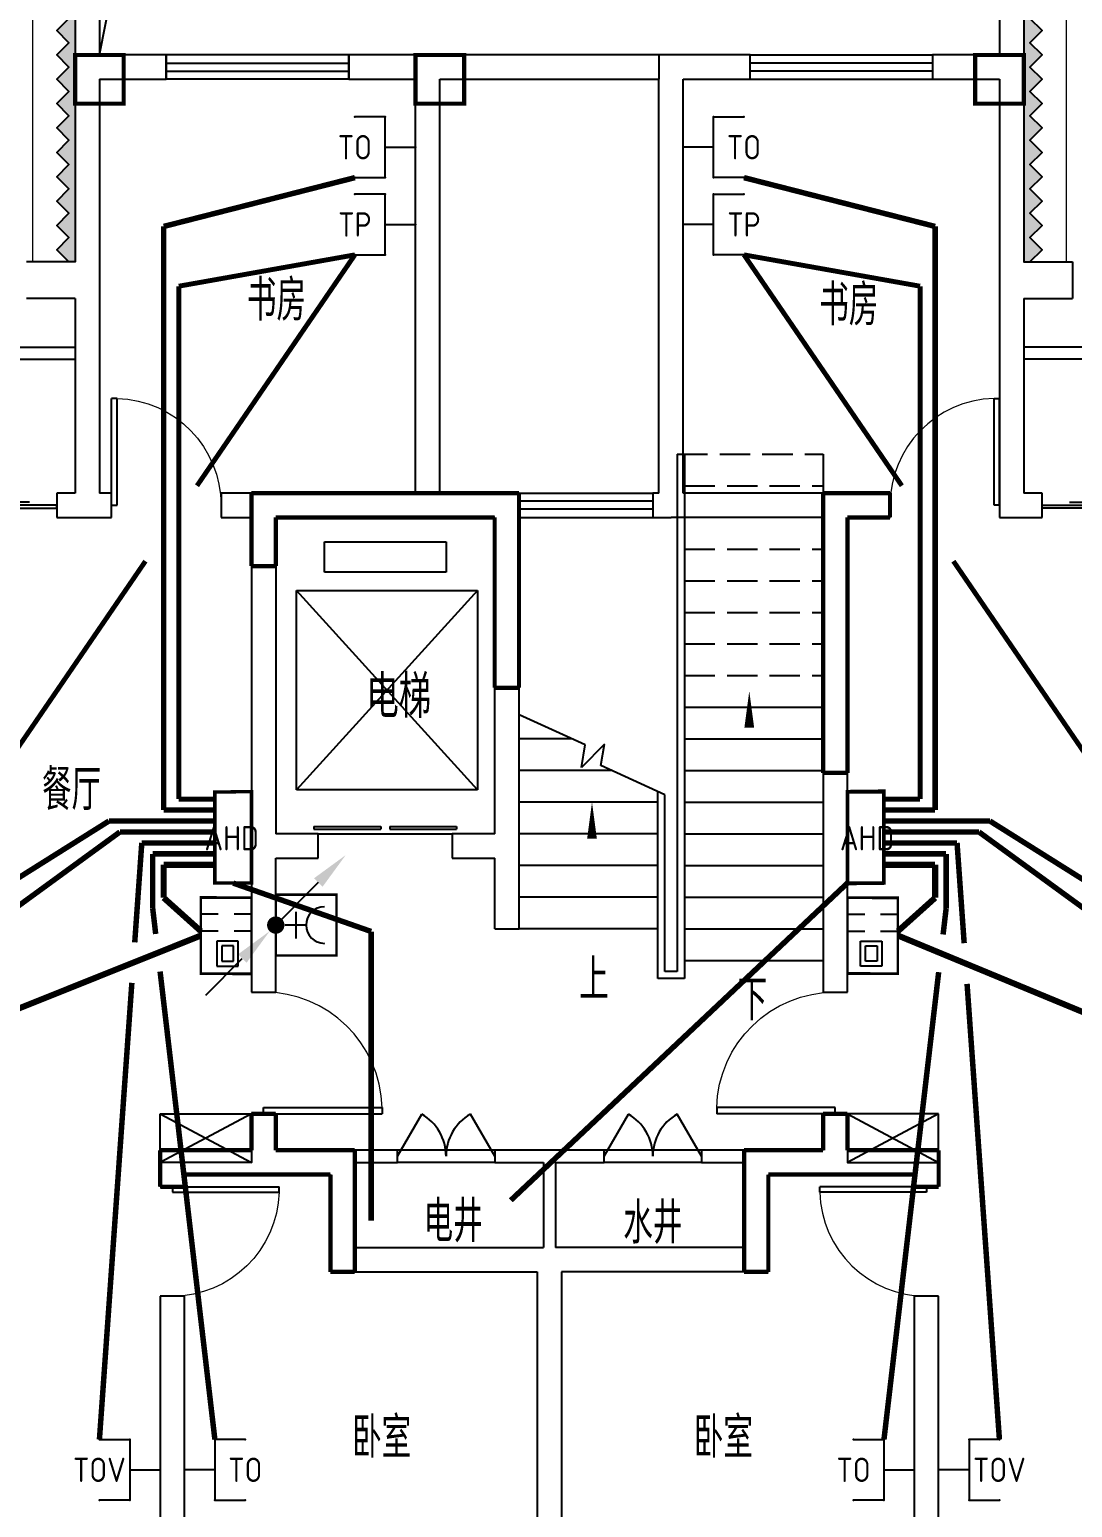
# Model space of a CAD drawing. Extents: x -993182 to -819982, y 169304 to 600104.
# Drawn here: x -854422 to -845848, y 372872 to 385016 of the extents above; entities that cross this region are included whole.
import ezdxf
from ezdxf.enums import TextEntityAlignment as Align

# ---------------------------------------------------------------- set-up
doc = ezdxf.new("R2010")
doc.units = 0
doc.header["$LTSCALE"] = 1000
doc.header["$MEASUREMENT"] = 0
doc.linetypes.add('DASH', pattern=[0.35, 0.25, -0.1])
for name, color, linetype in [('6', 203, 'Continuous'), ('8', 8, 'Continuous'), ('DIM_SYMB', 3, 'Continuous'), ('EQUIP-安防', 3, 'Continuous'), ('EQUIP-消防', 3, 'Continuous'), ('EQUIP-通讯', 3, 'Continuous'), ('kan', 146, 'Continuous'), ('LWIRE', 4, 'Continuous'), ('PUB_TEXT', 7, 'Continuous'), ('STAIR', 2, 'Continuous'), ('WALL', 4, 'Continuous'), ('WINDOW', 2, 'Continuous'), ('WIRE-信号', 4, 'TG_S'), ('WIRE-综合布线', 5, 'TG_GCS'), ('WIRE-网络', 6, 'TG_TD'), ('WIRE-通讯', 4, 'TG_TP'), ('家具', 187, 'Continuous'), ('面层', 215, 'Continuous')]:
    doc.layers.add(name, color=color, linetype=linetype)
doc.layers.add('投影线', color=150, linetype='Continuous', lineweight=18)
doc.styles.add('_TCH_DIM', font='SIMPLEX', dxfattribs={"bigfont": 'GBCBIG'})
doc.styles.add('_TEL_ATTDEF', font='GBENOR', dxfattribs={"width": 0.8, "height": 3, "bigfont": 'GBCBIG'})
doc.styles.add('_TEL_DIM', font='ICED', dxfattribs={"width": 0.8, "height": 3.5, "bigfont": 'BZHZ'})
doc.styles.add('hnurban', font='tssdeng.shx', dxfattribs={"width": 0.8, "bigfont": 'tssdchn.shx'})
doc.styles.get("Standard").update_dxf_attribs({"font": 'gbenor.shx', "bigfont": 'gbcbig.shx'})
doc.styles.add('TG_LINETYPE', font='ICED', dxfattribs={"width": 0.8, "height": 2, "bigfont": 'BZHZ'})
doc.linetypes.add('TG_GCS', pattern='A,1,-0.6,["GCS",TG_LINETYPE,S=0.1,R=0,X=-0.52,Y=-0.1],0', length=1.6)
doc.linetypes.add('TG_S', pattern='A,1,-0.3,["S",TG_LINETYPE,S=0.1,R=0,X=-0.23,Y=-0.1],0', length=1.3)
doc.linetypes.add('TG_TD', pattern='A,1,-0.45,["TD",TG_LINETYPE,S=0.1,R=0,X=-0.38,Y=-0.1],0', length=1.45)
doc.linetypes.add('TG_TD+TV', pattern='A,1,-0.9,["TD+TV",TG_LINETYPE,S=0.1,R=0,X=-0.82,Y=-0.1],0', length=1.9)
doc.linetypes.add('TG_TP', pattern='A,1,-0.45,["TP",TG_LINETYPE,S=0.1,R=0,X=-0.38,Y=-0.1],0', length=1.45)
doc.linetypes.add('TG_WS', pattern='A,1,-0.45,["WS",TG_LINETYPE,S=0.1,R=0,X=-0.38,Y=-0.1],0', length=1.45)

# ---------------------------------------------------------------- blocks, each defined once
blk = doc.blocks.new('q2')
at = {"color": 3, "const_width": 35}
for points in [[(-488646.1200584881, -358440.9579274004), (-488646.1200584881, -358840.9579274004), (-488246.1200584881, -358840.9579274004), (-488246.1200584881, -358440.9579274004)], [(-485846.1200584881, -358440.9579274004), (-485846.1200584881, -358840.9579274004), (-485446.1200584881, -358840.9579274004), (-485446.1200584881, -358440.9579274004)], [(-481246.1200584881, -358440.9579274004), (-481246.1200584881, -358840.9579274004), (-480846.1200584881, -358840.9579274004), (-480846.1200584881, -358440.9579274004)]]:
    blk.add_lwpolyline(points, close=True, dxfattribs=at)
for points in [[(-487196.1200584881, -362640.9584156817), (-487196.1200584881, -362040.9584156817)], [(-487196.1200584881, -362040.9584156817), (-484996.1200584881, -362040.9584156817)], [(-484996.1200584881, -363640.9584156817), (-484996.1200584881, -362040.9584156817)], [(-482496.1200584881, -364340.8451344317), (-482496.1200584881, -362040.9584156817)], [(-482496.1200584881, -362040.9584156817), (-481946.1200584881, -362040.9584156817)], [(-481946.1200584881, -362040.9584156817), (-481946.1200584881, -362240.9584156817)], [(-486996.1200584881, -362640.9584156817), (-486996.1200584881, -362240.9584156817)], [(-486996.1200584881, -362240.9584156817), (-485196.1200584881, -362240.9584156817)], [(-485196.1200584881, -363640.9584156817), (-485196.1200584881, -362240.9584156817)], [(-482296.1200584881, -364340.8451344317), (-482296.1200584881, -362240.9584156817)], [(-482296.1200584881, -362240.9584156817), (-481946.1200584881, -362240.9584156817)], [(-486996.1200584881, -362640.9584156817), (-487196.1200584881, -362640.9584156817)], [(-484996.1200584881, -363640.9584156817), (-485196.1200584881, -363640.9584156817)], [(-482296.1200584881, -364340.8451344317), (-482496.1200584881, -364340.8451344317)], [(-487196.1200584881, -367440.958171541), (-487196.1200584881, -367140.958171541)], [(-487196.1200584881, -367140.958171541), (-486996.1200584881, -367140.958171541)], [(-486996.1200584881, -367440.958171541), (-486996.1200584881, -367140.958171541)], [(-482496.1200584881, -367440.958171541), (-482496.1200584881, -367140.958171541)], [(-482496.1200584881, -367140.958171541), (-482296.1200584881, -367140.958171541)], [(-482296.1200584881, -367440.958171541), (-482296.1200584881, -367140.958171541)], [(-487946.1200584881, -367440.958171541), (-487196.1200584881, -367440.958171541)], [(-487946.1200584881, -367740.9582936114), (-487946.1200584881, -367440.958171541)], [(-486996.1200584881, -367440.958171541), (-486346.1200584881, -367440.958171541)], [(-486346.1200584881, -368440.9582936114), (-486346.1200584881, -367440.958171541)], [(-483146.1200584881, -367440.958171541), (-482496.1200584881, -367440.958171541)], [(-483146.1200584881, -368440.9582936114), (-483146.1200584881, -367440.958171541)], [(-482296.1200584881, -367440.958171541), (-481546.1200584881, -367440.958171541)], [(-481546.1200584881, -367740.9582936114), (-481546.1200584881, -367440.958171541)], [(-487746.1200584881, -367740.9582936114), (-487946.1200584881, -367740.9582936114)], [(-487746.1200584881, -367640.958171541), (-487196.1200584881, -367640.958171541)], [(-487746.1200584881, -367740.9582936114), (-487746.1200584881, -367640.958171541)], [(-487196.1200584881, -367640.958171541), (-486546.1200584881, -367640.958171541)], [(-486546.1200584881, -368440.9582936114), (-486546.1200584881, -367640.958171541)], [(-482946.1200584881, -367640.958171541), (-482296.1200584881, -367640.958171541)], [(-482946.1200584881, -368440.9582936114), (-482946.1200584881, -367640.958171541)], [(-482296.1200584881, -367640.958171541), (-481746.1200584881, -367640.958171541)], [(-481746.1200584881, -367740.9582936114), (-481746.1200584881, -367640.958171541)], [(-481546.1200584881, -367740.9582936114), (-481746.1200584881, -367740.9582936114)], [(-486346.1200584881, -368440.9582936114), (-486546.1200584881, -368440.9582936114)], [(-482946.1200584881, -368440.9582936114), (-483146.1200584881, -368440.9582936114)]]:
    blk.add_lwpolyline(points, dxfattribs=at)
blk = doc.blocks.new('$DorLib2D$00000231')
at = {"color": 0}
for p, q in [((-0.4999999999999947, 7.105427357601002e-15), (-0.2500000000000284, 0.4330127018921708)), ((0.5000000000000053, 7.105427357601002e-15), (0.250000000000032, 0.4330127018921708))]:
    blk.add_line(p, q, dxfattribs=at)
for centre, radius, start, end in [((-0.4999999999996803, 3.055333763768431e-13), 0.499999999999681, 0, 59.99999999996344), ((0.5000000000000426, -2.486899575160351e-14), 0.4999999999999835, 120.0000000000366, 180)]:
    blk.add_arc(centre, radius, start, end, dxfattribs=at)
blk = doc.blocks.new('$DorLib2D$00000001')
for p, q in [((0.45, 0.9750000000000001), (0.5000000000000002, 0.9750000000000001)), ((0.45, 0), (0.45, 0.9750000000000001)), ((0.5, 0), (0.5, 0.9750000000000001)), ((0.5, 0), (0.45, 0))]:
    blk.add_line(p, q)
at = {"lineweight": 13}
blk.add_arc((0.475, 0), 0.975, 91.4692835813538, 180, dxfattribs=at)
blk = doc.blocks.new('$WINLIB2D$00000001')
at = {"color": 0}
for points in [[(-0.4999999999999964, 0.5000000000000142), (-0.4999999999999964, -0.4999999999999858)], [(-0.4999999999999964, 0.5000000000000142), (0.5000000000000036, 0.5000000000000142)], [(0.5000000000000036, -0.4999999999999858), (0.5000000000000036, 0.5000000000000142)], [(0.5000000000000036, 0.1666666666666714), (-0.4999999999999964, 0.1666666666666714)], [(0.5000000000000036, -0.1666666666666572), (-0.4999999999999964, -0.1666666666666572)], [(-0.4999999999999964, -0.4999999999999858), (0.5000000000000036, -0.4999999999999858)]]:
    blk.add_lwpolyline(points, dxfattribs=at)
blk = doc.blocks.new('$DorLib2D$00000127')
at = {"color": 0, "linetype": 'Continuous'}
for p, q in [((-0.03333333333317867, 0.79489831543669), (-0.5333333333324752, 0.79489831543669)), ((-0.5333333333324752, 0.79489831543669), (-0.5333333333324752, 0.6904056441872441)), ((-0.03333333333317867, 0.79489831543669), (-0.03333333333317867, 0.6904056441872441)), ((0.03333333333346289, 0.79489831543669), (0.03333333333346289, 0.6904056441872441)), ((0.533333333332763, 0.79489831543669), (0.03333333333346289, 0.79489831543669)), ((0.533333333332763, 0.79489831543669), (0.533333333332763, 0.6904056441872441)), ((-0.03333333333317867, 0.6904056441872441), (-0.5333333333324752, 0.6904056441872441)), ((0.533333333332763, 0.6904056441872441), (0.03333333333346289, 0.6904056441872441)), ((0.5000000000000533, 0.4999999999999787), (-0.500000000000032, 0.4999999999999787))]:
    blk.add_line(p, q, dxfattribs=at)
blk = doc.blocks.new('$DorLib2D$00000131')
at = {"color": 0, "linetype": 'Continuous'}
for p, q in [((0.1499999999999986, 0.125), (0.2319490472796595, 0.1972603196398666)), ((0.2319490472796595, 0.1972603196398666), (0.2319490472796595, 0.125)), ((-0.5000000000000018, 0.125), (-0.5000000000000018, 0)), ((0.01924398772366409, 0.125), (-0.5000000000000018, 0.125)), ((0.01924398772366409, 0), (0.01924398772366409, 0.125)), ((0.3499999999999979, 0.125), (0.1499999999999986, 0.125)), ((-0.5000000000000018, 0), (0.01924398772366409, 0)), ((-0.02399022376360094, 0), (0.4999999999999982, 0)), ((-0.02399022376360094, -0.125), (-0.02399022376360094, 0)), ((0.4999999999999982, 0), (0.4999999999999982, -0.125)), ((-0.3500000000000014, -0.125), (-0.1500000000000021, -0.125)), ((-0.2319490472796648, -0.1972603196398666), (-0.2319490472796648, -0.125)), ((-0.1500000000000021, -0.125), (-0.2319490472796648, -0.1972603196398666)), ((0.4999999999999982, -0.125), (-0.02399022376360094, -0.125))]:
    blk.add_line(p, q, dxfattribs=at)
blk = doc.blocks.new('5#、7#楼参照')
at = {"layer": '8'}
h = blk.add_hatch(dxfattribs=at)
h.set_pattern_fill('HONEY', color=256, scale=20)
h.set_pattern_definition([(0, (141.4027797835297, 1.746229827404022e-10), (47.625, 27.4963), [31.75, -63.5]), (120, (141.4027797835297, 1.746229827404022e-10), (-47.62499431007805, 27.49630985523391), [31.74999999999999, -63.49999999999999]), (59.99999999999999, (141.4027797835297, 1.746229827404022e-10), (5.689921946938625e-06, 54.99260985523389), [-63.5, 31.75])])
h.paths.add_polyline_path([(-215208.798527049, -358012.0048621847), (-215208.7985273129, -361212.0048564146), (-215258.7985336123, -361212.0048564146), (-215358.7985271169, -361112.0048632281), (-215258.7985268114, -361012.0048632257), (-215358.7985271294, -360912.0048632257), (-215258.798526824, -360812.0048632234), (-215358.798527142, -360712.0048632234), (-215258.7985268365, -360612.0048632213), (-215358.7985271546, -360512.0048632213), (-215258.7985268491, -360412.004863219), (-215358.7985271671, -360312.004863219), (-215258.7985268524, -360212.0048632073), (-215358.7985271704, -360112.0048632073), (-215258.7985268626, -360012.0048632027), (-215358.7985271807, -359912.0048632027), (-215258.7985267928, -359812.0048631226), (-215358.7985270298, -359712.0048632041), (-215258.7985267238, -359612.0048632018), (-215358.7985270424, -359512.0048632018), (-215258.7985267364, -359412.0048631994), (-215358.7985270549, -359312.0048631994), (-215258.798526749, -359212.0048631971), (-215358.7985270675, -359112.0048631971), (-215258.7985267616, -359012.0048631948), (-215358.7985270801, -358912.0048631948), (-215258.7985267648, -358812.0048631834), (-215358.7985270833, -358712.0048631834), (-215258.7985267751, -358612.0048631787), (-215358.7985270936, -358512.0048631787), (-215258.7985267858, -358412.0048631787), (-215358.7985271015, -358312.0048634947), (-215258.798526796, -358212.0048634923), (-215358.7985271141, -358112.0048634923), (-215258.7985255031, -358012.0048621847)])
h = blk.add_hatch(dxfattribs=at)
h.set_pattern_fill('HONEY', color=256, scale=20)
h.set_pattern_definition([(0, (0, 0), (47.625, 27.4963), [31.75, -63.5]), (120, (0, 0), (-47.62499431007805, 27.49630985523391), [31.75, -63.49999999999999]), (59.99999999999999, (0, 0), (5.689921946938625e-06, 54.99260985523389), [-63.5, 31.75])])
h.paths.add_polyline_path([(-207408.7985286874, -358012.0048621849), (-207408.7985284235, -361212.0048564148), (-207358.7985221242, -361212.0048564148), (-207258.7985286195, -361112.0048632282), (-207358.798528925, -361012.0048632259), (-207258.798528607, -360912.0048632259), (-207358.7985289124, -360812.0048632236), (-207258.7985285944, -360712.0048632236), (-207358.7985288999, -360612.0048632215), (-207258.7985285818, -360512.0048632215), (-207358.7985288873, -360412.0048632192), (-207258.7985285693, -360312.0048632192), (-207358.798528884, -360212.0048632075), (-207258.798528566, -360112.0048632075), (-207358.7985288738, -360012.0048632029), (-207258.7985285558, -359912.0048632029), (-207358.7985289436, -359812.0048631228), (-207258.7985287066, -359712.0048632043), (-207358.7985290126, -359612.0048632019), (-207258.7985286941, -359512.0048632019), (-207358.798529, -359412.0048631996), (-207258.7985286815, -359312.0048631996), (-207358.7985289874, -359212.0048631973), (-207258.7985286689, -359112.0048631973), (-207358.7985289748, -359012.0048631949), (-207258.7985286563, -358912.0048631949), (-207358.7985289716, -358812.0048631835), (-207258.7985286531, -358712.0048631835), (-207358.7985289613, -358612.0048631789), (-207258.7985286428, -358512.0048631789), (-207358.7985289506, -358412.0048631789), (-207258.7985286349, -358312.0048634948), (-207358.7985289404, -358212.0048634925), (-207258.7985286223, -358112.0048634925), (-207358.7985302334, -358012.0048621849)])
at = {"color": 6}
blk.add_lwpolyline([(-215008.7991198826, -359512.0043719286), (-214757.0005105748, -358235.5), (-207608.7991199807, -357612.0048621694)], dxfattribs=at)
at = {"layer": '6'}
for points in [[(-215208.798527049, -358012.0048621847), (-215208.7985273129, -361212.0048564146), (-215258.7985336123, -361212.0048564146), (-215358.7985271169, -361112.0048632281), (-215258.7985268114, -361012.0048632257), (-215358.7985271294, -360912.0048632257), (-215258.798526824, -360812.0048632234), (-215358.798527142, -360712.0048632234), (-215258.7985268365, -360612.0048632213), (-215358.7985271546, -360512.0048632213), (-215258.7985268491, -360412.004863219), (-215358.7985271671, -360312.004863219), (-215258.7985268524, -360212.0048632073), (-215358.7985271704, -360112.0048632073), (-215258.7985268626, -360012.0048632027), (-215358.7985271807, -359912.0048632027), (-215258.7985267928, -359812.0048631226), (-215358.7985270298, -359712.0048632041), (-215258.7985267238, -359612.0048632018), (-215358.7985270424, -359512.0048632018), (-215258.7985267364, -359412.0048631994), (-215358.7985270549, -359312.0048631994), (-215258.798526749, -359212.0048631971)], [(-207408.7985286874, -358012.0048621849), (-207408.7985284235, -361212.0048564148), (-207358.7985221242, -361212.0048564148), (-207258.7985286195, -361112.0048632282), (-207358.798528925, -361012.0048632259), (-207258.798528607, -360912.0048632259), (-207358.7985289124, -360812.0048632236), (-207258.7985285944, -360712.0048632236), (-207358.7985288999, -360612.0048632215), (-207258.7985285818, -360512.0048632215), (-207358.7985288873, -360412.0048632192), (-207258.7985285693, -360312.0048632192), (-207358.798528884, -360212.0048632075), (-207258.798528566, -360112.0048632075), (-207358.7985288738, -360012.0048632029), (-207258.7985285558, -359912.0048632029), (-207358.7985289436, -359812.0048631228), (-207258.7985287066, -359712.0048632043), (-207358.7985290126, -359612.0048632019), (-207258.7985286941, -359512.0048632019), (-207358.798529, -359412.0048631996), (-207258.7985286815, -359312.0048631996), (-207358.7985289874, -359212.0048631973)]]:
    blk.add_lwpolyline(points, dxfattribs=at)
at = {"layer": 'DIM_SYMB'}
for points in [[(-209665.7985063915, -366990.147725596, 0, 0, 0), (-209665.7985063915, -364739.147725596, 0, 80.00000000000001, 0), (-209665.7985063915, -365039.147725596, 0, 0, 0)], [(-210958.7985063159, -366822.0048671619, 0, 0, 0), (-210958.7985063159, -365652.0048671647, 0, 80.00000000000001, 0), (-210958.7985063159, -365952.0048671647, 0, 0, 0)]]:
    blk.add_lwpolyline(points, format="xyseb", dxfattribs=at)
at = {"layer": 'kan', "color": 124}
for p, q in [((-218808.7985403838, -361912.0048564551), (-215208.7985403794, -361912.0048566125)), ((-218808.7985403838, -362012.0048564551), (-215208.7985403794, -362012.0048566125)), ((-203808.7985403833, -361912.0048564551), (-207408.7985403851, -361912.0048564588)), ((-203808.7985403833, -362012.0048564551), (-207408.7985403851, -362012.0048564588))]:
    blk.add_line(p, q, dxfattribs=at)
at = {"layer": 'STAIR'}
for p, q in [((-210258.7985063112, -362792.0048710674), (-210258.7985063092, -367042.0048670908)), ((-210198.7985063215, -362792.0048710671), (-210198.7985063193, -367102.0048670907)), ((-209058.798506324, -362792.0048710621), (-209058.7985063205, -366952.0048671422)), ((-210258.7985063159, -364612.0048671619), (-210258.7985063159, -366692.0048671619)), ((-211013.8142113415, -365181.9511495222), (-211558.7985063192, -364933.3413089989)), ((-210198.7985063306, -364872.0048671672), (-209058.7985063159, -364872.0048671619)), ((-211123.3027957061, -365132.0048671268), (-211558.7985063159, -365132.0048671619)), ((-210856.1109187269, -365174.3677782374), (-211044.7080179238, -365366.14206424)), ((-210885.6264169914, -365350.3411277283), (-210856.1109187269, -365174.3677782374)), ((-210198.7985063306, -365132.0048671672), (-209058.7985063159, -365132.0048671619)), ((-211044.7080179238, -365366.14206424), (-211013.8142113415, -365181.9511495222)), ((-210794.2942171046, -365392.004867168), (-211558.7985063159, -365392.0048671619)), ((-210358.7985063132, -365590.6684253479), (-210885.6264169914, -365350.3411277283)), ((-210198.7985063306, -365392.0048671417), (-209058.7985063159, -365392.0048671619)), ((-210418.7985063104, -365652.0048671672), (-211558.7985063159, -365652.0048671619)), ((-210418.7985063136, -367102.0048670907), (-210418.7985063149, -365563.2977459186)), ((-210358.7985063159, -366692.0048671619), (-210358.7985063192, -365590.6684253748)), ((-210358.7985063119, -367042.0048670908), (-210358.7985063132, -365590.6684253478)), ((-210198.7985063306, -365652.004867167), (-209058.7985063159, -365652.0048671619)), ((-210418.7985063102, -365912.004867167), (-211558.7985063159, -365912.0048671619)), ((-210198.7985063306, -365912.004867167), (-209058.7985063159, -365912.0048671619)), ((-210418.79850631, -366172.0048671415), (-211558.7985063159, -366172.0048671619)), ((-210198.7985063306, -366172.004867167), (-209058.7985063159, -366172.0048671619)), ((-210418.7985063097, -366432.004867167), (-211558.7985063159, -366432.0048671619)), ((-210198.7985063306, -366432.004867167), (-209058.7985063159, -366432.0048671619)), ((-210418.7985063095, -366692.004867167), (-211558.7985063159, -366692.0048671619)), ((-210198.7985063306, -366692.0048671417), (-209058.7985063159, -366692.0048671619)), ((-210198.7985063352, -366952.004867122), (-209058.7985063205, -366952.0048671422)), ((-210198.7985063193, -367102.0048670907), (-210418.7985063136, -367102.0048670907)), ((-210258.7985063092, -367042.0048670908), (-210358.7985063119, -367042.0048670908))]:
    blk.add_line(p, q, dxfattribs=at)
at = {"layer": 'STAIR', "linetype": 'DASH'}
for p, q in [((-210258.7985063112, -362792.0048710674), (-209058.798506324, -362792.0048710621)), ((-210198.7985063375, -363052.004867167), (-209058.7985063228, -363052.0048671619)), ((-210198.7985063352, -363572.004867167), (-209058.7985063205, -363572.0048671619)), ((-210198.7985063352, -363832.0048671672), (-209058.7985063205, -363832.0048671619)), ((-210198.7985063352, -364092.0048671672), (-209058.7985063205, -364092.0048671619)), ((-210198.7985063352, -364352.0048671417), (-209058.7985063205, -364352.0048671619)), ((-210198.7985063306, -364612.004867167), (-209058.7985063159, -364612.0048671619))]:
    blk.add_line(p, q, dxfattribs=at)
at = {"layer": 'STAIR', "color": 197}
for p, q in [((-213158.7985273698, -363762.0048564265, 76423.5), (-213158.7985273698, -363512.0048564265, 76423.5)), ((-213158.7985273698, -363512.0048564265, 76423.5), (-212158.7985273698, -363512.0048564265, 76423.5)), ((-212158.7985273698, -363512.0048564265, 76423.5), (-212158.7985273698, -363762.0048564265, 76423.5)), ((-212158.7985273698, -363762.0048564265, 76423.5), (-213158.7985273698, -363762.0048564265, 76423.5)), ((-213388.4251515284, -365549.6035113609, 76423.5), (-213388.4251515284, -363912.0048564265, 76423.5)), ((-213388.4251515284, -363912.0048564265, 76423.5), (-211899.8487462406, -363912.0048564265, 76423.5)), ((-211899.8487462406, -363912.0048564265, 76423.5), (-213388.4251515284, -365549.6035113609, 76423.5)), ((-211899.8487462406, -365549.6035113609, 76423.5), (-213388.4251515284, -363912.0048564265, 76423.5)), ((-211899.8487462406, -363912.0048564265, 76423.5), (-211899.8487462406, -365549.6035113609, 76423.5)), ((-211899.8487462406, -365549.6035113609, 76423.5), (-213388.4251515284, -365549.6035113609, 76423.5))]:
    blk.add_line(p, q, dxfattribs=at)
at = {"layer": 'WALL'}
for p, q in [((-215208.7985285967, -358012.0048621433), (-215208.7985285931, -359612.0048564381)), ((-215008.7985285931, -358012.0048621654), (-215008.7985285865, -359512.0048564408)), ((-207608.7985286746, -358012.0048621677), (-207608.7985286737, -359512.0048564388)), ((-207408.7985286727, -358012.0048621607), (-207408.7985286746, -359612.0048564381)), ((-214458.7985273933, -359512.0048564402), (-215008.7985285865, -359512.0048564408)), ((-214458.7985273933, -359712.0048564351), (-214458.7985273933, -359512.0048564402)), ((-212308.7985273795, -359512.0048564381), (-212958.7985273933, -359512.0048564386)), ((-212958.7985273933, -359512.0048564386), (-212958.7985273933, -359712.0048564351)), ((-212008.7985750198, -359512.0048564355), (-212308.7985238945, -359512.0048564381)), ((-212008.7985750199, -359712.0048564391), (-212008.7985750198, -359512.0048564355)), ((-210308.7985273574, -359512.0048564381), (-210408.7985750389, -359512.0048564355)), ((-210408.7985750389, -359512.0048564355), (-210408.7985750389, -359712.0048564391)), ((-209658.7985275841, -359512.0048564351), (-210308.7985273574, -359512.0048564381)), ((-209658.7985275841, -359712.0048564324), (-209658.7985275841, -359512.0048564351)), ((-207608.7985286737, -359512.0048564388), (-208158.7985275841, -359512.0048564355)), ((-208158.7985275841, -359512.0048564355), (-208158.7985275841, -359712.0048564324)), ((-215208.7985272373, -359612.0048564381), (-215208.7985272413, -361212.0048564453)), ((-207408.7985272429, -359612.0048564381), (-207408.79852724, -361212.0048564453)), ((-215008.798527233, -359712.0048564401), (-215008.7985272375, -361512.0048564372)), ((-215008.798527233, -359712.0048564401), (-214458.7985273933, -359712.0048564351)), ((-212958.7985273933, -359712.0048564351), (-212408.798526805, -359712.0048564401)), ((-212408.7985072893, -363112.0048591181), (-212408.798526805, -359712.0048564401)), ((-212208.7985072893, -363112.0048594619), (-212208.798526805, -359712.0048564384)), ((-212208.798526805, -359712.0048564384), (-212008.7985750199, -359712.0048564391)), ((-210408.7985474469, -363112.0048624962), (-210408.7985279312, -359712.0048564384)), ((-210208.798527933, -359712.004856436), (-209658.7985275841, -359712.0048564324)), ((-210208.7985474486, -363112.0048628265), (-210208.798527933, -359712.004856436)), ((-208158.7985275841, -359712.0048564324), (-207608.7985272401, -359712.004856436)), ((-207608.7985272401, -359712.004856436), (-207608.7985272429, -361512.0048564373)), ((-215208.7985272413, -361212.0048564453), (-215608.7985412814, -361212.0048564373)), ((-207408.79852724, -361212.0048564453), (-207008.7985412849, -361212.0048564373)), ((-207008.7985412849, -361212.0048564373), (-207008.7985412849, -361512.0048564373)), ((-215208.7985272407, -361512.0048564453), (-215608.7985412814, -361512.0048564373)), ((-215208.7985272407, -361512.0048564453), (-215208.7985272408, -363112.0048567426)), ((-215008.7985272375, -361512.0048564372), (-215008.7985272363, -363112.0048567831)), ((-207608.7985272429, -361512.0048564373), (-207608.798527246, -363112.0048616074)), ((-207408.7985272461, -361512.0048564148), (-207008.7985412849, -361512.0048564373)), ((-207408.7985272461, -361512.0048564148), (-207408.7985272461, -363112.0048611134)), ((-215208.7985272408, -363112.0048567426), (-215358.7985271024, -363112.0048567192)), ((-215358.7985271024, -363112.0048567192), (-215358.7985271366, -363312.0048567251)), ((-214908.7985280179, -363112.0048568005), (-215008.7985272363, -363112.0048567831)), ((-214908.7985280521, -363312.0048568002), (-214908.7985280179, -363112.0048568005)), ((-213658.7985273584, -363112.004857013), (-214008.7985279988, -363112.0048569538)), ((-214008.7985279988, -363112.0048569538), (-214008.798528033, -363312.0048569603)), ((-212408.7985072893, -363112.0048591181), (-213658.798527207, -363112.004857013)), ((-211658.7985065433, -363112.0048603821), (-212208.7985072893, -363112.0048594619)), ((-211558.7985060554, -363112.0048605528), (-211658.7985065433, -363112.0048603821)), ((-211558.7985063778, -363312.0048605414), (-211558.7985060554, -363112.0048605528)), ((-210408.7985474469, -363112.0048624962), (-210458.7985060364, -363112.0048624132)), ((-210458.7985060364, -363112.0048624132), (-210458.7985063733, -363312.0048624063)), ((-208958.798527207, -363112.0048649303), (-210208.7985474486, -363112.0048628265)), ((-208508.7985264059, -363112.0048638277), (-208958.798527622, -363112.0048649303)), ((-208508.7985259128, -363312.0048638184), (-208508.7985264059, -363112.0048638277)), ((-207608.798527246, -363112.0048616074), (-207608.7985259128, -363312.0048616005)), ((-207258.7985278672, -363112.004860742), (-207408.7985272461, -363112.0048611134)), ((-207258.7985273741, -363312.0048607345), (-207258.7985278672, -363112.004860742)), ((-215358.7985271366, -363312.0048567251), (-215108.7985272547, -363312.0048567652)), ((-215108.7985272547, -363312.0048567652), (-214908.7985280521, -363312.0048568002)), ((-214008.798528033, -363312.0048569603), (-213758.7985273763, -363312.0048570053)), ((-213758.7985273763, -363312.0048570053), (-213758.7985273755, -366012.0048564235)), ((-213558.7985273763, -363312.0048571833), (-213558.7985273763, -365912.0048564177)), ((-212308.7985068843, -363312.0048592871), (-213558.7985273763, -363312.0048571833)), ((-211758.7985063778, -363312.0048602187), (-212308.7985068843, -363312.0048592871)), ((-211758.7984977245, -365912.0048564177), (-211758.7985063778, -363312.0048602187)), ((-211558.7984973928, -366012.0048560905), (-211558.7985063778, -363312.0048605414)), ((-210458.7985063733, -363312.0048624063), (-210308.7985481895, -363312.0048626562)), ((-209058.7985273771, -363312.0048647681), (-210308.7985481895, -363312.0048626562)), ((-209058.7985273771, -363312.0048647681), (-209058.7985273759, -367212.0048563957)), ((-208858.7985273768, -367212.0048563957), (-208858.7985273774, -363312.0048646817)), ((-208858.7985273774, -363312.0048646817), (-208508.7985259128, -363312.0048638184)), ((-207608.7985259128, -363312.0048616005), (-207508.7985269963, -363312.0048613549)), ((-207508.7985269963, -363312.0048613549), (-207258.7985273741, -363312.0048607345)), ((-213758.7985273755, -366012.0048564234), (-213758.7985273762, -367212.0048563957)), ((-213208.798512001, -365912.0048564213), (-213558.7985273763, -365912.0048564177)), ((-213208.7985120011, -366112.0048564142), (-213208.798512001, -365912.0048564213)), ((-211758.7984977245, -365912.0048564177), (-212108.7985120201, -365912.0048564213)), ((-212108.7985120201, -365912.0048564213), (-212108.7985120201, -366112.0048564142)), ((-211558.798492934, -366692.0048656947), (-211558.798497391, -366012.0048557679)), ((-213558.7985273752, -367212.0048563957), (-213558.7985273761, -366112.0048564178)), ((-213558.7985273761, -366112.0048564178), (-213208.7985120011, -366112.0048564142)), ((-212108.7985120201, -366112.0048564142), (-211758.7984967257, -366112.0048564178)), ((-211758.798492934, -366692.0048670055), (-211758.7984967257, -366112.0048564178)), ((-211758.798492934, -366692.0048670055), (-211558.798492934, -366692.0048656947)), ((-213758.7985273762, -367212.0048563957), (-213558.7985273752, -367212.0048563957)), ((-209058.7985273759, -367212.0048563957), (-208858.7985273768, -367212.0048563957)), ((-213558.7985273752, -368212.0048563957), (-213758.7985273762, -368212.0048563958)), ((-213758.7985273762, -368212.0048563958), (-213758.7985273755, -368512.0048564422)), ((-213558.7985273761, -368512.0048564426), (-213558.7985273752, -368212.0048563957)), ((-208858.7985273768, -368212.0048563957), (-209058.7985273759, -368212.0048563957)), ((-209058.7985273759, -368212.0048563957), (-209058.7985273771, -368512.0048564427)), ((-208858.7985273775, -368512.0048564352), (-208858.7985273768, -368212.0048563957)), ((-214508.7985273709, -368512.0048564429), (-214508.7985273685, -368812.0048564338)), ((-214508.7985273709, -368512.0048564429), (-213758.7985273755, -368512.0048564422)), ((-213558.7985273761, -368512.0048564426), (-213008.7985273684, -368512.0048564316)), ((-212558.7985761106, -368512.0048564372), (-213008.7985273682, -368512.0048564319)), ((-212558.7985761106, -368612.004856432), (-212558.7985761106, -368512.0048564372)), ((-211308.7985273684, -368512.0048564315), (-211758.7985761488, -368512.0048564369)), ((-211758.7985761488, -368512.0048564369), (-211758.7985761488, -368612.0048564319)), ((-210858.79861058, -368512.0048564322), (-211308.7985273684, -368512.0048564315)), ((-210858.79861058, -368612.0048564331), (-210858.79861058, -368512.0048564322)), ((-209708.7985273684, -368512.0048564312), (-210058.79861058, -368512.004856432)), ((-210058.79861058, -368512.004856432), (-210058.79861058, -368612.0048564326)), ((-209608.7985273727, -368512.0048564315), (-209708.7985273683, -368512.0048564314)), ((-209058.7985273771, -368512.0048564427), (-209608.7985273727, -368512.0048564315)), ((-208108.7985273631, -368512.0048564359), (-208858.7985273775, -368512.0048564352)), ((-208108.7985273649, -368812.0048564272), (-208108.7985273631, -368512.0048564359)), ((-212908.7985273696, -368612.0048564282), (-212908.7985273696, -369312.0048564327)), ((-212908.7985273696, -368612.0048564282), (-212558.7985761106, -368612.004856432)), ((-211758.7985761488, -368612.0048564319), (-211358.7985273743, -368612.004856428)), ((-211358.7985273743, -368612.004856428), (-211358.7985273743, -369312.0048564327)), ((-211258.7985273743, -368612.0048564323), (-211258.7985273743, -369312.0048564398)), ((-211258.7985273743, -368612.0048564323), (-210858.79861058, -368612.0048564331)), ((-210058.79861058, -368612.0048564326), (-209708.7985273684, -368612.0048564312)), ((-209708.7985273685, -368712.0048564314), (-209708.7985273684, -368612.0048564312)), ((-214508.7985273685, -368812.0048564338), (-214308.7985273648, -368812.0048564339)), ((-214308.7985273648, -368812.0048564339), (-214308.7985273673, -368712.0048564285)), ((-214308.7985273673, -368712.0048564285), (-213658.7985276989, -368712.0048564321)), ((-213658.7985273756, -368712.0048564316), (-213108.7985273693, -368712.0048564404)), ((-213108.7985273693, -368712.0048564404), (-213108.7985273693, -369512.0048564327)), ((-209708.7985273764, -368712.0048564599), (-209708.7985273745, -369312.0048564381)), ((-209708.7985273764, -368712.0048564599), (-209708.7985273685, -368712.0048564314)), ((-209508.7985273764, -368712.0048564431), (-209508.7985273739, -369512.0048564289)), ((-208958.7985273756, -368712.0048564321), (-209508.7985273764, -368712.0048564431)), ((-208308.798527367, -368712.0048564417), (-208958.798527038, -368712.0048564321)), ((-208308.798527367, -368712.0048564417), (-208308.7985273653, -368812.004856427)), ((-208308.7985273653, -368812.004856427), (-208108.7985273649, -368812.0048564272)), ((-212908.7985273696, -369312.0048564327), (-211358.7985273743, -369312.0048564327)), ((-209708.7985273745, -369312.0048564381), (-211258.7985273743, -369312.0048564398)), ((-213108.7985273693, -369512.0048564327), (-211408.798527365, -369512.0048564327)), ((-211408.798527365, -369512.0048564327), (-211408.7985273651, -372612.0048564098)), ((-209508.7985273739, -369512.0048564289), (-211208.7985273697, -369512.0048564308)), ((-211208.7985273697, -369512.0048564308), (-211208.7985273697, -372612.0048564132)), ((-214308.7985273648, -369712.0048564339), (-214508.7985273681, -369712.0048564338)), ((-214508.7985273681, -369712.0048564338), (-214508.7985273686, -372712.004856433)), ((-214308.7985273673, -372612.0048564535), (-214308.7985273648, -369712.0048564339)), ((-208108.7985273661, -369712.0048564462), (-208308.7985273658, -369712.0048564461)), ((-208308.7985273658, -369712.0048564461), (-208308.7985273694, -372612.0048564094)), ((-208108.7985273684, -372712.0048564331), (-208108.7985273661, -369712.0048564462))]:
    blk.add_line(p, q, dxfattribs=at)
at = {"layer": 'WINDOW'}
for p, q in [((-210408.7985750249, -359512.0048564381), (-212008.7985750249, -359512.0048564381)), ((-210408.7985750249, -359512.0048564381, -3.814697265625e-06), (-212008.7985750249, -359512.0048564381, -3.814697265625e-06)), ((-212008.7985750249, -359712.0048564381), (-210408.7985750249, -359712.0048564381)), ((-211758.7985761363, -368512.0048564316, -3.814697265625e-06), (-212558.7985761363, -368512.0048564317, -3.814697265625e-06)), ((-210058.7986105935, -368512.0048564313, -3.814697265625e-06), (-210858.7986105935, -368512.0048564314, -3.814697265625e-06)), ((-211758.7985761363, -368612.0048564316, -3.814697265625e-06), (-212558.7985761363, -368612.0048564317, -3.814697265625e-06)), ((-210058.7986105935, -368612.0048564313, -3.814697265625e-06), (-210858.7986105935, -368612.0048564314, -3.814697265625e-06))]:
    blk.add_line(p, q, dxfattribs=at)
at = {"layer": '家具'}
for points in [[(-214508.7985273713, -368212.0048564232), (-213758.7985273614, -368212.0048564228), (-213758.7985273614, -368612.0048564322), (-214508.7985273713, -368612.0048564326)], [(-208108.7985273656, -368212.0048564232), (-208858.7985273756, -368212.0048564228), (-208858.7985273756, -368612.0048564322), (-208108.7985273656, -368612.0048564326)]]:
    blk.add_lwpolyline(points, close=True, dxfattribs=at)
for points in [[(-213758.7985273613, -368212.0048564033), (-214508.7985273713, -368612.004856433)], [(-214508.7985273713, -368212.0048564232), (-213758.7985273614, -368612.0048564329)], [(-208858.7985273756, -368212.0048564033), (-208108.7985273656, -368612.004856433)], [(-208108.7985273656, -368212.0048564232), (-208858.7985273756, -368612.0048564329)]]:
    blk.add_lwpolyline(points, dxfattribs=at)
at = {"layer": '投影线', "linetype": 'Continuous', "elevation": 76500}
blk.add_lwpolyline([(-215556.9903964587, -361212.0048564383), (-215556.9903963754, -357062.0048621813), (-207060.6066610804, -357062.0048621813), (-207060.6066613135, -361212.0048564344)], dxfattribs=at)
at = {"layer": 'WINDOW'}
for name, p, xscale, yscale, zscale, rotation in [('$WINLIB2D$00000001', (-213708.7985274024, -359612.0048564381), 1500, 200, 1500, 180), ('$WINLIB2D$00000001', (-208908.7985275892, -359612.0048564381), -1500, 200, -1500, 180), ('$DorLib2D$00000001', (-214458.7985280215, -363212.0048568763), 900, -900, 900, 179.9999999902087), ('$DorLib2D$00000001', (-208058.7985261635, -363212.0048627111), -900, -900, -900, 180.0000001412775), ('$DorLib2D$00000131', (-216108.7985271204, -363212.0048565943), 1500, 200, 1500, 179.9999999902066), ('$WINLIB2D$00000001', (-211008.7985062108, -363212.004861477), -1100, 200, -1100, 179.9999999034835), ('$DorLib2D$00000131', (-206508.7985276162, -363212.0048588892), -1500, 200, -1500, 180.0000001412795), ('$DorLib2D$00000127', (-212658.7985120141, -366012.0048564234), 1100, -200, 1100, 180), ('$DorLib2D$00000001', (-213658.7985273755, -367712.0048564034), 1000, 1000, 1000, 270), ('$DorLib2D$00000001', (-208958.7985273755, -367712.004856403), 1000, -1000, 1000, 270), ('$DorLib2D$00000231', (-212158.7985761363, -368562.0048564317), -800, -800, -800, 180.0000000000118), ('$DorLib2D$00000231', (-210458.7986105935, -368562.0048564313), -800, -800, -800, 180.0000000000125), ('$DorLib2D$00000001', (-214408.7985273686, -369262.0048564324), 900, -900, 900, 90), ('$DorLib2D$00000001', (-208208.7985273662, -369262.0048564326), 900, 900, 900, 89.99999999996461)]:
    blk.add_blockref(name, p, dxfattribs=dict(at, xscale=xscale, yscale=yscale, zscale=zscale, rotation=rotation))
at = {"layer": '面层'}
blk.add_blockref('q2', (273437.3209386049, -1071.046444518957), dxfattribs=at)
at = {"layer": 'DIM_SYMB', "color": 7, "style": '_TCH_DIM'}
for s, p in [('上', (-211063.0538254648, -367277.0048671619)), ('下', (-209760.7453149021, -367445.147725596))]:
    blk.add_text(s, height=337.5886524822695, dxfattribs=at).set_placement(p)
blk = doc.blocks.new('$equip$00001847')
for p, q in [((-0.5, 0.4990009989996906), (-0.5, 0.9990009989996906)), ((0.5, 0.9990009989996906), (0.5, 0.4990009989996906)), ((0.5, 0.4990009989996906), (-0.5, 0.4990009989996906)), ((0, 0.4995004994998453), (0, 0))]:
    blk.add_line(p, q)
for p in [(-0.5, 0.9990009989996906), (0.5, 0.9990009989996906), (-0.5, 0.4990009989996906), (0.5, 0.4990009989996906), (0, 0)]:
    blk.add_point(p)
at = {"color": 7, "style": '_TEL_DIM'}
blk.add_attdef('$TEXT$', text='', height=0.4, dxfattribs=at).set_placement((0, 0.9990009989996906), align=Align.MIDDLE_CENTER)
at = {"color": 7, "style": '_TEL_DIM', "flags": 1}
blk.add_attdef('A', text='', height=2e-05, dxfattribs=at).set_placement((0, 0), align=Align.MIDDLE_CENTER)
blk = doc.blocks.new('$equip$00002334')
for p, q in [((-0.75, 0.304320121766068), (-0.75, -0.2956798782324768)), ((0.75, 0.304320121766068), (-0.75, 0.304320121766068)), ((0.75, -0.2956798782324768), (0.75, 0.304320121766068)), ((-0.75, -0.2956798782324768), (0.75, -0.2956798782324768))]:
    blk.add_line(p, q)
at = {"const_width": 0.06000006000005999}
blk.add_lwpolyline([(-0.75, 0.304320121766068), (0.75, 0.304320121766068), (0.75, -0.2956798782324768), (-0.75, -0.2956798782324768), (-0.75, 0.304320121766068), (0.75, 0.304320121766068)], dxfattribs=at)
for p in [(0, 0.304320121766068), (-0.75, 0.004320121763157658), (0.75, 0.004320121763157658), (0, -0.2956798782324768)]:
    blk.add_point(p)
at = {"color": 7, "style": '_TEL_DIM'}
blk.add_attdef('$TEXT$', text='', height=0.4, dxfattribs=at).set_placement((-0.01238056938018417, 0.02836760432546725), align=Align.MIDDLE_CENTER)
at = {"color": 7, "flags": 1}
blk.add_attdef('A', text='', height=2e-05, dxfattribs=at).set_placement((0, 0), align=Align.MIDDLE_CENTER)
blk = doc.blocks.new('$equip$00001867')
for p, q in [((-0.5, 0.4990009989996906), (-0.5, 0.9990009989996906)), ((0.5, 0.9990009989996906), (0.5, 0.4990009989996906)), ((0.5, 0.4990009989996906), (-0.5, 0.4990009989996906)), ((0, 0.4995004994998453), (0, 0))]:
    blk.add_line(p, q)
for p in [(-0.5, 0.9990009989996906), (0.5, 0.9990009989996906), (-0.5, 0.4990009989996906), (0.5, 0.4990009989996906), (0, 0)]:
    blk.add_point(p)
at = {"color": 7, "style": '_TEL_DIM'}
blk.add_attdef('$TEXT$', text='', height=0.4, dxfattribs=at).set_placement((0, 0.9990009989996906), align=Align.MIDDLE_CENTER)
at = {"color": 7, "style": '_TEL_DIM', "flags": 1}
blk.add_attdef('A', text='', height=2e-05, dxfattribs=at).set_placement((0, 0), align=Align.MIDDLE_CENTER)
blk = doc.blocks.new('$equip$00002625')
at = {"linetype": 'Continuous'}
for p, q in [((-0.624999999998181, -0.4150000000045111), (-0.624999999998181, 0.4150000000045111)), ((-0.624999999998181, 0.4150000000045111), (0.625000000001819, 0.4150000000045111)), ((0.07074779736467462, 0.1292446097322681), (0.07074779736467462, 0.4150000000045111)), ((0.3500291924156045, 0.1292446097322681), (0.3500291924156045, 0.4150000000045111)), ((0.625000000001819, 0.4150000000045111), (0.625000000001819, -0.4150000000045111)), ((0.07074779736467462, -0.4150000000045111), (0.07074779736467462, -0.1292446097468201)), ((0.3500291924156045, -0.4150000000045111), (0.3500291924156045, -0.1292446097468201)), ((0.625000000001819, -0.4150000000045111), (-0.624999999998181, -0.4150000000045111))]:
    blk.add_line(p, q, dxfattribs=at)
for p, q in [((-0.09217543224622204, 0.1533718749669788), (-0.503975854093369, 0.1533718749669788)), ((-0.503975854093369, 0.1533718749669788), (-0.503975854093369, -0.1988772320582939)), ((-0.1721754322625202, 0.07337187496523256), (-0.4239758540770708, 0.07337187496523256)), ((-0.4239758540770708, 0.07337187496523256), (-0.4239758540770708, -0.1188772320601856)), ((-0.1721754322625202, -0.1188772320601856), (-0.1721754322625202, 0.07337187496523256)), ((-0.09217543224622204, -0.1988772320582939), (-0.09217543224622204, 0.1533718749669788)), ((-0.503975854093369, -0.1988772320582939), (-0.09217543224622204, -0.1988772320582939)), ((-0.4239758540770708, -0.1188772320601856), (-0.1721754322625202, -0.1188772320601856))]:
    blk.add_line(p, q)
at = {"const_width": 0.04}
blk.add_lwpolyline([(-0.624999999998181, 0.4150000000045111), (0.625000000001819, 0.4150000000045111), (0.625000000001819, -0.4150000000045111), (-0.624999999998181, -0.4150000000045111), (-0.624999999998181, 0.4150000000045111), (0.625000000001819, 0.4150000000045111)], dxfattribs=at)
for p in [(1.818989403545856e-12, 0.4150000000045111), (-0.624999999998181, 0), (0.625000000001819, 0), (1.818989403545856e-12, -0.4150000000045111)]:
    blk.add_point(p)
at = {"color": 7, "style": '_TEL_DIM', "flags": 1}
blk.add_attdef('A', text='', height=2.5e-05, dxfattribs=at).set_placement((1.818989403545856e-12, 0), align=Align.MIDDLE_CENTER)
blk = doc.blocks.new('$equip$00002656')
for p, q in [((-0.5, 1), (-0.5, 0)), ((0.5, 1), (-0.5, 1)), ((0.5, 0), (0.5, 1)), ((0, 0.5), (0, 0.1500000000014552)), ((-0.2185336870898027, 0.3306395092586172), (0.2221149462566245, 0.3306395092586172)), ((-0.5, 0), (0.5, 0))]:
    blk.add_line(p, q)
at = {"const_width": 0.04}
blk.add_lwpolyline([(-0.5, 1), (0.5, 1), (0.5, 0), (-0.5, 0), (-0.5, 1), (0.5, 1)], dxfattribs=at)
blk.add_arc((0, 0.7999999999956344), 0.3, 180, 0)
for p in [(0, 1), (-0.5, 0.5), (0.5, 0.5), (0, 0)]:
    blk.add_point(p)
at = {"color": 7, "flags": 1}
for tag, height, p in [('B', 0.4, (0.7619185979783651, 0.292200585034152)), ('A', 2e-05, (0, 0))]:
    blk.add_attdef(tag, text='', height=height, dxfattribs=at).set_placement(p, align=Align.MIDDLE_CENTER)
blk = doc.blocks.new('$TelecSys$00000081')
for p, q in [((0.1041666666678793, 0.1041666666660603), (0.1041666666678793, 0.1041666666660603)), ((-0.1041666666678793, -0.1041666666660603), (-0.1041666666678793, -0.1041666666660603)), ((-1.150000000001455, -1.149999999999636), (-0.5499999999992724, -0.5499999999992724))]:
    blk.add_line(p, q)
at = {"const_width": 0.1425}
blk.add_lwpolyline([(0.07125000000087311, 0, 1), (-0.07125000000087311, 0, 1)], format="xyb", close=True, dxfattribs=at)
blk.add_solid([(-0.6199999999989814, -0.4799999999995634), (-0.4799999999995634, -0.6200000000008004), (-0.09999999999854481, -0.1000000000003638)])
at = {"width": 0.8, "flags": 9}
blk.add_attdef('A', (0, 0), '', height=2e-05, rotation=180, dxfattribs=at)
blk = doc.blocks.new('$TelecSys$00000079')
for p, q in [((0.7000000000007276, 0.7000000000007276), (0, 0)), ((0.1041666666678793, 0.1041666666660603), (0.1041666666678793, 0.1041666666660603)), ((-0.1041666666678793, -0.1041666666660603), (-0.1041666666678793, -0.1041666666660603))]:
    blk.add_line(p, q)
at = {"const_width": 0.1425}
blk.add_lwpolyline([(-0.07125000000087311, 0, 1), (0.07125000000087311, 0, 1)], format="xyb", close=True, dxfattribs=at)
blk.add_solid([(0.6300000000010186, 0.7700000000004366), (0.7700000000004366, 0.6299999999991996), (1.150000000001455, 1.149999999999636)])
at = {"width": 0.8, "flags": 9}
blk.add_attdef('A', (0, 0), '', height=2e-05, dxfattribs=at)

msp = doc.modelspace()

# ---------------------------------------------------------------- linework, layer by layer
at = {"layer": 'WIRE-信号', "linetype": 'TG_WS', "const_width": 50}
for points in [[(-852898.29852758, 378152.3615046561), (-853319.4999169782, 378152.361504646)], [(-853319.4999169782, 378152.361504646), (-853319.4999169717, 377881.361504646)], [(-847398.298527656, 378152.3615048581), (-846977.0971382578, 378152.361504879)], [(-846977.0971381982, 378152.3615047982), (-846977.0971381917, 377881.3615047982)], [(-853319.4999169717, 377881.361504646), (-853013.2985275718, 377606.7354033357)], [(-846977.0971381917, 377881.3615047982), (-847283.2985275785, 377606.7354034732)], [(-857213.4827056113, 375889.453751088), (-853013.2985275709, 377571.3615046542)], [(-843096.3592370902, 375839.724952944), (-847283.2985275775, 377571.3615047918)]]:
    msp.add_lwpolyline(points, dxfattribs=at)
at = {"layer": 'WIRE-综合布线', "linetype": 'TG_GCS', "const_width": 45}
for points in [[(-851613.4089347273, 377604.3615046866), (-852748.298527575, 378002.3615046596)], [(-847698.2985275921, 378002.3615047808), (-850466.097138132, 375395.3615047142)], [(-851613.4089346702, 375227.3615046866), (-851613.4089347273, 377604.3615046866)]]:
    msp.add_lwpolyline(points, dxfattribs=at)
at = {"layer": 'WIRE-网络', "linetype": 'TG_TD', "const_width": 45}
for points in [[(-853319.4999171046, 383398.0000003555), (-851747.7990234444, 383799.0762508678)], [(-848548.7980322065, 383799.0762509853), (-846977.0971385171, 383398.0000005885)], [(-853319.4999169891, 378602.361504646), (-853319.4999171046, 383398.0000003555)], [(-846977.0971382799, 378602.361504879), (-846977.0971385171, 383398.0000005885)], [(-853319.4999169891, 378602.361504646), (-852898.2985275907, 378602.361504656)], [(-847398.2985276784, 378602.3615048581), (-846977.0971382799, 378602.361504879)], [(-855848.2985275679, 377206.9951438491), (-853769.4999169868, 378512.3615046352)], [(-853769.4999169868, 378512.3615046352), (-852898.2985275886, 378512.361504656)], [(-847398.298527674, 378512.3615048581), (-846527.0971382759, 378512.3615049012)], [(-846527.0971382046, 378512.3615049012), (-844448.2985275632, 377206.9951441226)], [(-853409.4999169804, 378242.3615046439), (-852898.2985275822, 378242.3615046561)], [(-853409.4999169696, 377791.3615046439), (-853409.4999169804, 378242.3615046439)], [(-847398.2985276605, 378242.3615048581), (-846887.0971382624, 378242.3615048834)], [(-846887.0971381896, 377791.3615048004), (-846887.0971382004, 378242.3615048004)], [(-853409.4999169696, 377791.3615046439), (-853385.2151076476, 377584.0117506494)], [(-846911.8450019723, 377580.0580763354), (-846887.0971381896, 377791.3615048004)], [(-853349.0623030843, 377275.3300956685), (-852898.7980279721, 373430.8615046561)], [(-847397.7990269779, 373430.8615047881), (-846948.1107756927, 377270.411862408)]]:
    msp.add_lwpolyline(points, dxfattribs=at)
at = {"layer": 'WIRE-网络', "linetype": 'TG_TD+TV', "const_width": 45}
for points in [[(-856595.1711194575, 376298.6276636636), (-853679.4999169846, 378422.3615046373)], [(-853679.4999169846, 378422.3615046373), (-852898.2985275864, 378422.361504656)], [(-847398.2985276695, 378422.3615048581), (-846617.0971382713, 378422.3615048967)], [(-846617.0971382713, 378422.3615048967), (-843248.7489855157, 375968.904148848)], [(-853557.5821118982, 377514.9896819464), (-853499.4999169825, 378332.3615046417)], [(-853499.4999169825, 378332.3615046417), (-852898.2985275844, 378332.3615046561)], [(-847398.298527665, 378332.3615048581), (-846797.0971382669, 378332.3615048879)], [(-846797.0971382026, 378332.3615048025), (-846738.5456037514, 377508.3848201593)], [(-853847.799026978, 373430.8615046334), (-853581.218225294, 377182.366351927)], [(-846714.7779195437, 377173.9099371565), (-846448.798027972, 373430.8615048109)]]:
    msp.add_lwpolyline(points, dxfattribs=at)
at = {"layer": 'WIRE-通讯', "color": 4, "linetype": 'TG_TP', "const_width": 40}
for points in [[(-853195.5971383126, 382906.9951439255), (-851747.7990197871, 383164.5762509281)], [(-853045.597138264, 381267.3265520757), (-851747.7990197871, 383164.5762509281)], [(-848548.7980358172, 383164.5762510456), (-847100.9999172728, 382906.9951441494)], [(-848548.7980358172, 383164.5762510456), (-847250.9999171877, 381267.3265522693)], [(-853195.5971382112, 378692.361504649), (-853195.5971383126, 382906.9951439256)], [(-847100.9999170646, 378692.3615048729), (-847100.9999172728, 382906.9951441495)], [(-855591.6228660516, 377545.2942293719), (-853469.4999170335, 380647.6235274583)], [(-846827.0971383777, 380647.6235276901), (-844704.9741890096, 377545.2942295813)], [(-853195.5971382112, 378692.361504649), (-852898.2985275929, 378692.361504656)], [(-847398.2985276829, 378692.3615048581), (-847100.9999170646, 378692.3615048729)]]:
    msp.add_lwpolyline(points, dxfattribs=at)

# ---------------------------------------------------------------- block references
at = {"layer": 'EQUIP-安防', "yscale": 500, "zscale": 500}
for p, xscale, rotation in [((-852805.7985275687, 377571.3615046582), 500, 90.00000000137106), ((-847490.7985275799, 377571.3615047858), -500, 270.0000000013785)]:
    msp.add_blockref('$equip$00002625', p, dxfattribs=dict(at, xscale=xscale, rotation=rotation))
at = {"layer": 'EQUIP-消防', "xscale": 500, "yscale": 500, "zscale": 500, "rotation": 270}
msp.add_blockref('$equip$00002656', (-852398.29852737, 377656.995143505), dxfattribs=at)
at = {"layer": 'EQUIP-通讯'}
ref = msp.add_blockref('$equip$00001847', (-851248.2985239506, 384049.0762508798), dxfattribs=dict(at, xscale=-500, yscale=500, zscale=500, rotation=90.0000000013785))
ref.add_attrib('$TEXT$', 'TO', dxfattribs={"layer": '0', "color": 7, "height": 200, "rotation": 1.378497316295579e-09, "style": '_TEL_ATTDEF'}).set_placement((-851747.7990234502, 384049.0762508678), align=Align.MIDDLE_CENTER)
ref = msp.add_blockref('$equip$00001847', (-849048.2985317187, 384049.0762509606), dxfattribs=dict(at, xscale=500, yscale=500, zscale=500, rotation=270.0000000028311))
ref.add_attrib('$TEXT$', 'TO', dxfattribs={"layer": '0', "color": 7, "height": 200, "rotation": 2.831015422088967e-09, "style": '_TEL_ATTDEF'}).set_placement((-848548.7980322189, 384049.0762509853), align=Align.MIDDLE_CENTER)
ref = msp.add_blockref('$equip$00001867', (-851248.2985202933, 383414.5762509401), dxfattribs=dict(at, xscale=-500, yscale=500, zscale=500, rotation=90.0000000013785))
ref.add_attrib('$TEXT$', 'TP', dxfattribs={"layer": '0', "color": 7, "height": 200, "rotation": 1.378497316295579e-09, "style": '_TEL_ATTDEF'}).set_placement((-851747.799019793, 383414.5762509281), align=Align.MIDDLE_CENTER)
ref = msp.add_blockref('$equip$00001867', (-849048.2985353294, 383414.5762510209), dxfattribs=dict(at, xscale=500, yscale=500, zscale=500, rotation=270.0000000028311))
ref.add_attrib('$TEXT$', 'TP', dxfattribs={"layer": '0', "color": 7, "height": 200, "rotation": 2.831015422088967e-09, "style": '_TEL_ATTDEF'}).set_placement((-848548.7980358294, 383414.5762510456), align=Align.MIDDLE_CENTER)
ref = msp.add_blockref('$equip$00002334', (-852746.1384667024, 378377.3615046597), dxfattribs=dict(at, xscale=500, yscale=500, zscale=500, rotation=90.00000000137106))
ref.add_attrib('$TEXT$', 'AHD', dxfattribs={"layer": '0', "color": 7, "height": 200, "rotation": 1.371063262922689e-09, "style": '_TEL_ATTDEF'}).set_placement((-852760.322268865, 378371.1712199693), align=Align.MIDDLE_CENTER)
ref = msp.add_blockref('$equip$00002334', (-847550.4585884849, 378377.3615047844), dxfattribs=dict(at, xscale=-500, yscale=500, zscale=500, rotation=270.0000000013785))
ref.add_attrib('$TEXT$', 'AHD', dxfattribs={"layer": '0', "color": 7, "height": 200, "rotation": 1.378497316295579e-09, "style": '_TEL_ATTDEF'}).set_placement((-847536.274786322, 378371.1712200947), align=Align.MIDDLE_CENTER)
ref = msp.add_blockref('$equip$00001847', (-853348.2985274721, 373180.8615046453), dxfattribs=dict(at, xscale=500, yscale=500, zscale=500, rotation=90.00000000137126))
ref.add_attrib('$TEXT$', 'TOV', dxfattribs={"layer": '0', "color": 7, "height": 200, "rotation": 1.371063262922689e-09, "style": '_TEL_ATTDEF'}).set_placement((-853847.7990269718, 373180.8615046333), align=Align.MIDDLE_CENTER)
ref = msp.add_blockref('$equip$00001847', (-853148.2985274659, 373180.8615046501), dxfattribs=dict(at, xscale=-500, yscale=500, zscale=500, rotation=270.0000000013691))
ref.add_attrib('$TEXT$', 'TO', dxfattribs={"layer": '0', "color": 7, "height": 200, "rotation": 1.36922473359391e-09, "style": '_TEL_ATTDEF'}).set_placement((-852648.7980279658, 373180.8615046619), align=Align.MIDDLE_CENTER)
ref = msp.add_blockref('$equip$00001847', (-847148.298527472, 373180.8615047941), dxfattribs=dict(at, xscale=500, yscale=500, zscale=500, rotation=90.00000000138054))
ref.add_attrib('$TEXT$', 'TO', dxfattribs={"layer": '0', "color": 7, "height": 200, "rotation": 1.380335845624359e-09, "style": '_TEL_ATTDEF'}).set_placement((-847647.7990269718, 373180.861504782), align=Align.MIDDLE_CENTER)
ref = msp.add_blockref('$equip$00001847', (-846948.2985274658, 373180.8615047989), dxfattribs=dict(at, xscale=-500, yscale=500, zscale=500, rotation=270.0000000013783))
ref.add_attrib('$TEXT$', 'TOV', dxfattribs={"layer": '0', "color": 7, "height": 200, "rotation": 1.378497316295579e-09, "style": '_TEL_ATTDEF'}).set_placement((-846448.7980279658, 373180.8615048109), align=Align.MIDDLE_CENTER)
at = {"layer": 'LWIRE', "xscale": 500, "yscale": 500, "zscale": 500}
for name in ['$TelecSys$00000079', '$TelecSys$00000081']:
    msp.add_blockref(name, (-852398.2985273757, 377656.9951435933), dxfattribs=at)
at = {"layer": '面层'}
msp.add_blockref('5#、7#楼参照', (-638839.5, 744319), dxfattribs=at)

# ---------------------------------------------------------------- texts
at = {"layer": 'PUB_TEXT'}
for s, p in [('书房', (-852635.1425184935, 382623.0139738028, -3.814697265625e-06)), ('书房', (-847929.8426557904, 382583.6942864507, -3.814697265625e-06)), ('餐厅', (-854320.0128610379, 378601.0572705045, -3.814697265625e-06)), ('电井', (-851183.2602916281, 375053.2305670249)), ('水井', (-849541.1618003923, 375040.6393527309, 76423.5)), ('卧室', (-851770.8439155702, 373277.5382932063, -3.814697265625e-06)), ('卧室', (-848961.3914370391, 373277.5382932063, -3.814697265625e-06))]:
    msp.add_text(s, height=337.5886524822695, dxfattribs=at).set_placement(p)
at = {"layer": 'PUB_TEXT', "style": 'hnurban', "width": 0.8}
msp.add_text('电梯', height=350, dxfattribs=at).set_placement((-851652.9867190259, 379360.0031807499, 76423.5))

doc.saveas('drawing.dxf')
